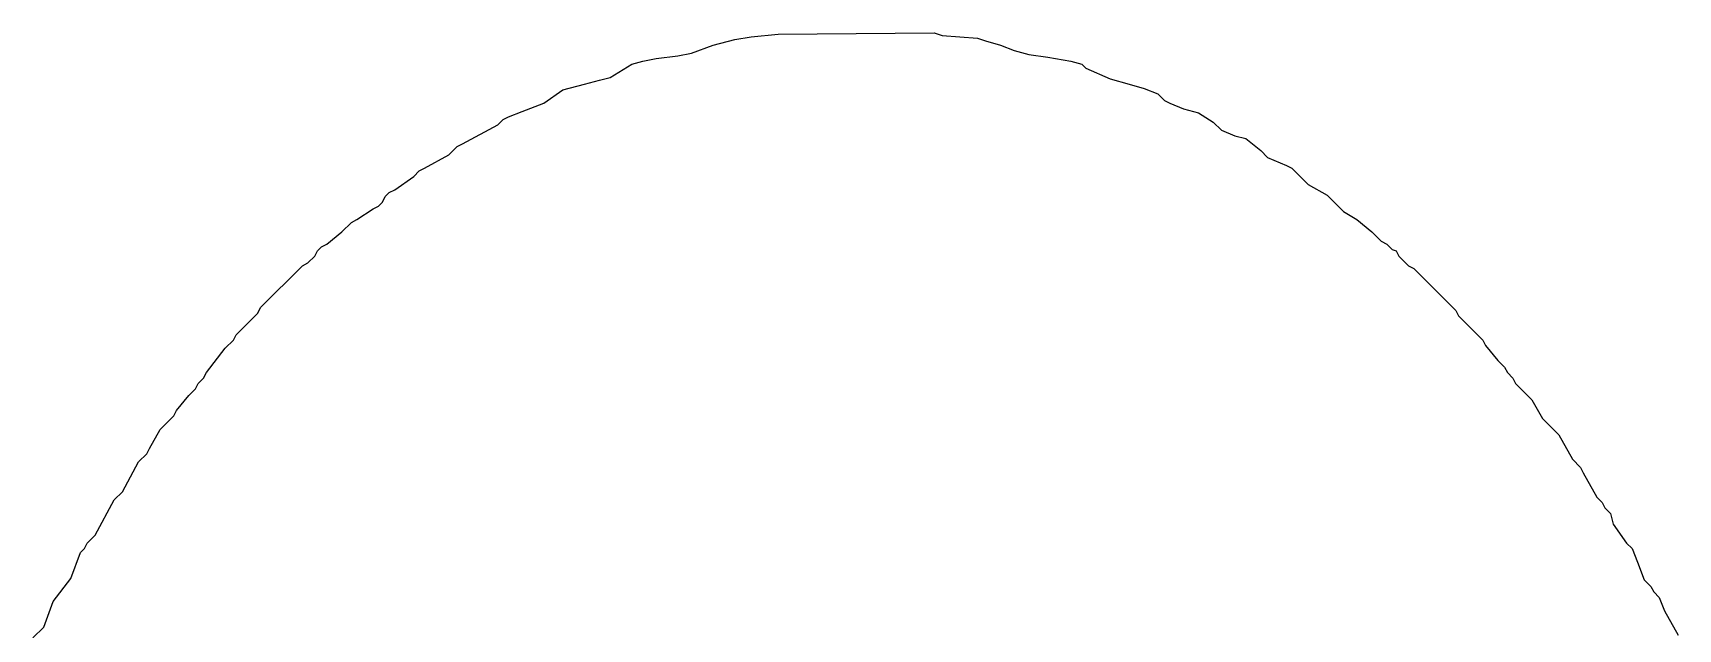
# Model space of a CAD drawing. Header units: inches. Extents: x 0 to 5379, y 0 to 5429.
# Drawn here: x 125.027 to 125.711, y 180.839 to 181.087 of the extents above; entities that cross this region are included whole.
import ezdxf

# ---------------------------------------------------------------- set-up
doc = ezdxf.new("R2010")
doc.units = ezdxf.units.IN
doc.layers.add('Top Overlay', color=2, linetype='Continuous')

msp = doc.modelspace()

# ---------------------------------------------------------------- linework, layer by layer
at = {"layer": 'Top Overlay'}
for p, q in [((125.30038, 181.07856), (125.3094, 181.08194)), ((125.3094, 181.08194), (125.31841, 181.08419)), ((125.31841, 181.08419), (125.32517, 181.08532)), ((125.32517, 181.08532), (125.33644, 181.08645)), ((125.33644, 181.08645), (125.40124, 181.08701)), ((125.40124, 181.08701), (125.40462, 181.08589)), ((125.40462, 181.08589), (125.41926, 181.08476)), ((125.41926, 181.08476), (125.42264, 181.08363)), ((125.42264, 181.08363), (125.42884, 181.08194)), ((125.42884, 181.08194), (125.43448, 181.07969)), ((125.27559, 181.07405), (125.2801, 181.07518)), ((125.2801, 181.07518), (125.28573, 181.07631)), ((125.28573, 181.07631), (125.29475, 181.07743)), ((125.29475, 181.07743), (125.30038, 181.07856)), ((125.43448, 181.07969), (125.44067, 181.078)), ((125.44067, 181.078), (125.44856, 181.07687)), ((125.44856, 181.07687), (125.45814, 181.07518)), ((125.45814, 181.07518), (125.46265, 181.07405)), ((125.26207, 181.06729), (125.26658, 181.06842)), ((125.26658, 181.06842), (125.27559, 181.07405)), ((125.46265, 181.07405), (125.46434, 181.07236)), ((125.46434, 181.07236), (125.47448, 181.06786)), ((125.47448, 181.06786), (125.48237, 181.0656)), ((125.23897, 181.05772), (125.24686, 181.06335)), ((125.24686, 181.06335), (125.25587, 181.0656)), ((125.25587, 181.0656), (125.26207, 181.06729)), ((125.48237, 181.0656), (125.48857, 181.06391)), ((125.48857, 181.06391), (125.4942, 181.06166)), ((125.4942, 181.06166), (125.49702, 181.05884)), ((125.22432, 181.05208), (125.22995, 181.05433)), ((125.22995, 181.05433), (125.23897, 181.05772)), ((125.49702, 181.05884), (125.49927, 181.05772)), ((125.49927, 181.05772), (125.50491, 181.05546)), ((125.50491, 181.05546), (125.5111, 181.05377)), ((125.20516, 181.04081), (125.21981, 181.0487)), ((125.21981, 181.0487), (125.22207, 181.05095)), ((125.22207, 181.05095), (125.22432, 181.05208)), ((125.5111, 181.05377), (125.5173, 181.04983)), ((125.5173, 181.04983), (125.52068, 181.04645)), ((125.20291, 181.03968), (125.20516, 181.04081)), ((125.52068, 181.04645), (125.52631, 181.04419)), ((125.52631, 181.04419), (125.53082, 181.04306)), ((125.53082, 181.04306), (125.53702, 181.03799)), ((125.18939, 181.03067), (125.19953, 181.03631)), ((125.19953, 181.03631), (125.20291, 181.03968)), ((125.53702, 181.03799), (125.53984, 181.03518)), ((125.53984, 181.03518), (125.54772, 181.0318)), ((125.17699, 181.02165), (125.18488, 181.02729)), ((125.18488, 181.02729), (125.18713, 181.02954)), ((125.18713, 181.02954), (125.18939, 181.03067)), ((125.54772, 181.0318), (125.54998, 181.03067)), ((125.54998, 181.03067), (125.55674, 181.02391)), ((125.17305, 181.01884), (125.17474, 181.02053)), ((125.17474, 181.02053), (125.17699, 181.02165)), ((125.55674, 181.02391), (125.56463, 181.0194)), ((125.16122, 181.00926), (125.16798, 181.01377)), ((125.16798, 181.01377), (125.17023, 181.01489)), ((125.17023, 181.01489), (125.17192, 181.01658)), ((125.17192, 181.01658), (125.17305, 181.01884)), ((125.56463, 181.0194), (125.57139, 181.01264)), ((125.15502, 181.00419), (125.15896, 181.00813)), ((125.15896, 181.00813), (125.16122, 181.00926)), ((125.57139, 181.01264), (125.57702, 181.00926)), ((125.57702, 181.00926), (125.58322, 181.00419)), ((125.14882, 180.99912), (125.15502, 181.00419)), ((125.58322, 181.00419), (125.58717, 181.00025)), ((125.58717, 181.00025), (125.58942, 180.99912)), ((125.14093, 180.99123), (125.14375, 180.99405)), ((125.14375, 180.99405), (125.14488, 180.9963)), ((125.14488, 180.9963), (125.14657, 180.99799)), ((125.14657, 180.99799), (125.14882, 180.99912)), ((125.58942, 180.99912), (125.59167, 180.99686)), ((125.59167, 180.99686), (125.59336, 180.9963)), ((125.59336, 180.9963), (125.59449, 180.99405)), ((125.59449, 180.99405), (125.59843, 180.9901)), ((125.12122, 180.97264), (125.13868, 180.9901)), ((125.13868, 180.9901), (125.14093, 180.99123)), ((125.59843, 180.9901), (125.60069, 180.98898)), ((125.60069, 180.98898), (125.61815, 180.97151)), ((125.12009, 180.97038), (125.12122, 180.97264)), ((125.11107, 180.96137), (125.12009, 180.97038)), ((125.61815, 180.97151), (125.61928, 180.96925)), ((125.61928, 180.96925), (125.62942, 180.95911)), ((125.10656, 180.95573), (125.10995, 180.95911)), ((125.10995, 180.95911), (125.11107, 180.96137)), ((125.62942, 180.95911), (125.63055, 180.95686)), ((125.09868, 180.94559), (125.10656, 180.95573)), ((125.63055, 180.95686), (125.63562, 180.95066)), ((125.09755, 180.94334), (125.09868, 180.94559)), ((125.63562, 180.95066), (125.63844, 180.94784)), ((125.63844, 180.94784), (125.63957, 180.94559)), ((125.63957, 180.94559), (125.64182, 180.94334)), ((125.09135, 180.93601), (125.09417, 180.93883)), ((125.09417, 180.93883), (125.0953, 180.94108)), ((125.0953, 180.94108), (125.09755, 180.94334)), ((125.64182, 180.94334), (125.64295, 180.94108)), ((125.64295, 180.94108), (125.64971, 180.93432)), ((125.08628, 180.92982), (125.09135, 180.93601)), ((125.64971, 180.93432), (125.65421, 180.92644)), ((125.07952, 180.92193), (125.08515, 180.92756)), ((125.08515, 180.92756), (125.08628, 180.92982)), ((125.65421, 180.92644), (125.66098, 180.91967)), ((125.07501, 180.91404), (125.07952, 180.92193)), ((125.66098, 180.91967), (125.66661, 180.90953)), ((125.07051, 180.90841), (125.07389, 180.91179)), ((125.07389, 180.91179), (125.07501, 180.91404)), ((125.06375, 180.89601), (125.07051, 180.90841)), ((125.66661, 180.90953), (125.66999, 180.90615)), ((125.66999, 180.90615), (125.67112, 180.9039)), ((125.67112, 180.9039), (125.67675, 180.89376)), ((125.05248, 180.87798), (125.06036, 180.89263)), ((125.06036, 180.89263), (125.06375, 180.89601)), ((125.67675, 180.89376), (125.679, 180.8915)), ((125.679, 180.8915), (125.68013, 180.88925)), ((125.68013, 180.88925), (125.68239, 180.887)), ((125.68239, 180.887), (125.68351, 180.88249)), ((125.04909, 180.8746), (125.05248, 180.87798)), ((125.68351, 180.88249), (125.68915, 180.8746)), ((125.04234, 180.85995), (125.04628, 180.87066)), ((125.04628, 180.87066), (125.04797, 180.87235)), ((125.04797, 180.87235), (125.04909, 180.8746)), ((125.68915, 180.8746), (125.6914, 180.87235)), ((125.6914, 180.87235), (125.69365, 180.86671)), ((125.69365, 180.86671), (125.69647, 180.85939)), ((125.03501, 180.85037), (125.04234, 180.85995)), ((125.69647, 180.85939), (125.69929, 180.85657)), ((125.69929, 180.85657), (125.70041, 180.85432)), ((125.03107, 180.83967), (125.03501, 180.85037)), ((125.70041, 180.85432), (125.70267, 180.85206)), ((125.70267, 180.85206), (125.70492, 180.84643)), ((125.70492, 180.84643), (125.71056, 180.83629)), ((125.02656, 180.83516), (125.03107, 180.83967))]:
    msp.add_line(p, q, dxfattribs=at)

doc.saveas('drawing.dxf')
